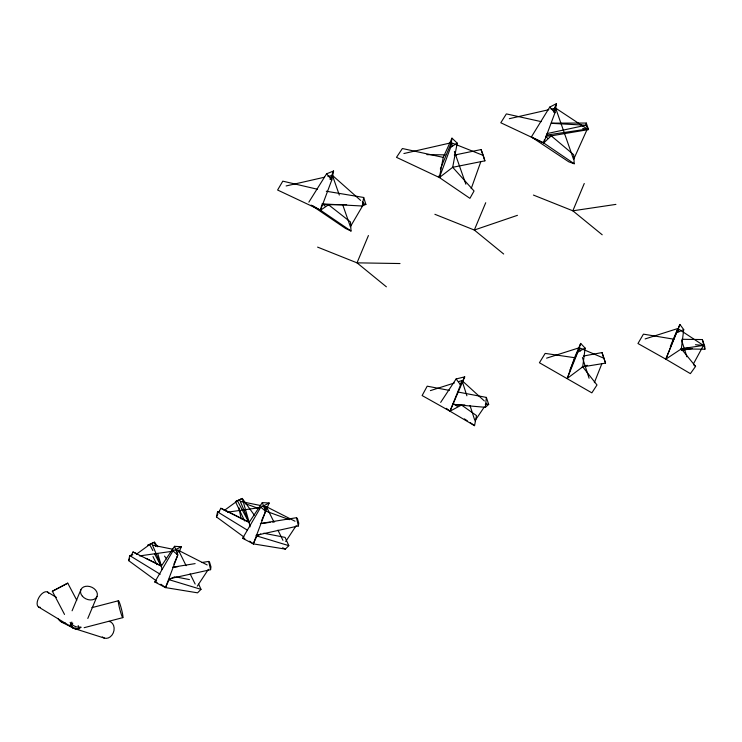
<?xml version="1.0" encoding="UTF-8"?>
<svg xmlns="http://www.w3.org/2000/svg" width="742" height="742" viewBox="0 0 742 742"><rect width="100%" height="100%" fill="white"/><g stroke="black" fill="none" stroke-linecap="round" stroke-linejoin="round"><path stroke-width="1.11" d="M452.518 404.427L485.379 407.321L486.353 397.406L458.213 392.073L449.977 411.198L474.546 425.667L476.503 415.585L461.496 405.039L452.462 404.325M681.815 339.289L702.349 339.558L704.714 346.236L704.9 349.232L681.341 348.87L683.716 329.559L679.904 324.477L665.815 359.165L690.385 373.634L695.579 366.381L681.341 348.87L665.815 359.165L637.962 343.518L643.425 334.141L673.819 339.187L679.904 324.477M585.123 348.109L582.72 366.845L596.995 384.977L591.847 392.852L539.425 362.745L545.166 353.405L574.558 357.69L580.68 343.416L585.123 348.109L577.842 352.07L567.278 378.392L582.72 366.845L605.546 363.135L602.022 352.571L583.351 356.058M169.306 578.797L210.589 569.68L210.96 566.869L209.559 562.158L208.669 561.425L201.898 562.519M255.999 535.334L298.395 525.957L298.766 523.156L297.366 518.435L296.475 517.712L260.386 523.527M454.373 155.087L481.094 149.569L483.376 155.727L484.888 160.847L452.694 167.302L474.045 190.991L469.918 198.337L439.394 177.542L450.682 147.296L451.971 138.16L457.193 143.104L452.694 167.302L439.394 177.542L396.497 157.341L402.377 148.521L443.243 157.397L451.971 138.16M574.225 163.759L543.701 142.956L554.988 112.71L556.472 103.63L549.739 107.108L531.374 136.955L568.789 161.83L574.225 163.759L573.668 154.716L551.232 135.851L545.713 136.157M322.047 203.865L362.272 206.007L363.691 197.474L326.295 191.241M551.362 123.135L586.282 123.051L585.865 125.24L588.517 129.581L551.232 135.851L543.701 142.956L500.804 122.764L506.369 113.897L541.233 121.642M439.394 177.542L443.243 157.397M322.9 204.31L328.539 204.764L350.484 221.979L351.022 231.022L320.498 210.218L331.785 179.972L333.575 170.985L326.582 173.823L308.858 202.149M544.415 139.654L543.701 142.956L531.374 136.955M156.293 580.847L128.644 560.627L129.739 555.582L132.846 554.812M244.099 537.134L216.451 516.914L217.545 511.859L219.623 511.349M321.796 204.894L320.498 210.218L277.601 190.026L282.804 181.159L317.353 189.229M577.842 352.07L580.68 343.416M567.278 378.392L574.558 357.69M471.198 188.654L480.77 161.793M181.363 546.733L172.951 550.889L154.809 582.006L165.512 587.59L177.83 554.951L174.5 546.307L181.363 546.733L179.174 551.862M269.179 503.02L260.767 507.176L242.615 538.293L253.319 543.877L265.636 511.238L262.306 502.594L269.179 503.02L261.703 520.448M594.342 382.687L601.901 363.589M665.815 359.165L673.819 339.187M440.665 402.396L456.126 378.958L464.724 376.853L460.55 384.885L449.977 411.198L422.124 395.551L427.197 386.183L449.346 390.394M72.085 610.787L80.869 589.779M87.797 618.457L97.016 596.392M330.682 179.61L332.435 175.409L360.621 200.396M176.819 554.608L178.581 550.406L207.213 564.959M368.431 235.529L357.013 262.844L386.378 286.82M264.634 510.895L266.387 506.693L295.019 521.236M440.358 168.99L451.34 142.733L482.003 154.92M485.722 202.724L474.314 230.039L503.67 254.014M553.884 112.348L555.647 108.146L587.302 129.043L573.594 159.437L555.647 108.146L551.12 109.176M460.216 384.773L461.978 380.553L484.359 400.958M584.26 183.497L572.843 210.811L602.207 234.787M570.032 369.859L579.27 347.748L602.968 357.848M670.332 346.421L677.808 328.52L703.462 345.429L693.538 363.691M330.032 179.434L333.575 170.985M458.213 392.073L464.724 376.853M173.897 564.17L177.412 555.962M553.346 110.818L556.472 103.63M160.903 584.223L165.512 587.59L169.074 579.697L174.815 576.719M249.627 541.178L253.319 543.877L256.88 535.984L260.711 533.999M128.644 560.627L129.618 558.707M131.074 555.832L133.013 551.992L136.982 553.792M216.451 516.914L217.907 514.03M218.881 512.119L220.828 508.279L224.789 510.069L249.173 522.349L250.045 526.876M64.526 614.432L52.357 591.244L67.754 583.156L76.769 600.241M197.27 586.18L208.419 569.327M285.698 541.53L296.225 525.605M174.5 546.307L161.366 566.063L162.016 569.457M262.306 502.594L249.173 522.349L220.828 508.279M474.945 420.807L484.341 406.922M485.593 405.076L486.845 403.221M198.68 584.204L200.999 589.361L197.558 592.83L165.512 587.59M253.319 543.877L285.364 549.117L288.805 545.648L285.095 537.394L263.744 533.229M485.379 407.321L488.7 404.399L486.353 397.406M156.581 580.532L154.809 582.006L157.063 582.498M136.333 554.283L149.68 544.554L152.861 550.583M224.14 510.57L237.486 500.841L249.145 522.952M450.682 147.296L457.193 143.104M155.718 546.52L154.466 542.179L147.639 545.342L154.466 542.179L157.823 546.826M244.665 520.94L235.446 501.629L242.272 498.466L254.348 515.18M235.446 501.629L242.272 498.466L249.173 522.349L239.675 499.969M72.809 623.234L70.249 624.374M676.379 332.843L683.716 329.559M362.272 206.007L365.899 204.384L363.691 197.474M581.821 367.244L587.2 365.277M517.452 215.328L474.314 230.039L434.886 214.299M430.388 390.617L454.354 382.983M458.704 381.601L461.978 380.553L466.885 395.783M546.594 358.154L579.27 347.748L580.327 351.012M645.132 338.927L677.808 328.52L678.856 331.785M91.925 607.642L118.451 600.742M84.143 627.695L122.829 617.641A8.728 0.816 75.4 0 0 120.25 604.851A8.728 0.816 75.4 0 0 118.841 605.082A8.728 0.816 75.4 0 0 122.829 617.641M509.327 118.692L548.867 109.686M403.889 153.538L451.34 142.733L452.481 146.007M286.124 185.954L324.532 177.208M327.918 176.438L332.435 175.409L339.317 195.053M546.937 133.606L585.865 125.24L551.427 123.33M681.388 350.456L692.49 348.443M172.58 567.24L195.137 563.605M546.502 135.127L587.302 129.043L582.72 128.524M615.916 204.393L572.843 210.811L533.424 195.072M680.952 348.786L703.462 345.429L695.477 344.724M262.186 523.462L270.125 522.322M272.397 521.997L274.67 521.682M173.248 567.333L177.783 566.684M227.451 512.193L259.514 507.667M264.096 507.018L266.387 506.693L273.919 521.988M139.644 555.906L171.708 551.38M176.29 550.731L178.581 550.406L186.112 565.701M681.341 348.87L688.019 348.119M464.891 404.965L461.496 405.039L449.977 411.198L446.369 408.341M485.296 404.473L488.7 404.399M346.653 204.579L328.539 204.764L320.498 210.218L312.957 205.859M362.504 204.421L365.899 204.384M426.873 154.642L445.219 154.865M454.401 154.985L456.692 155.013M400.021 263.54L357.013 262.844L317.595 247.114M52.339 591.309L67.754 583.156M175.937 576.942L189.423 579.576M240.825 501.518L260.832 505.571M263.048 506.016L266.387 506.693M153.019 545.231L173.025 549.284M176.355 549.961L178.581 550.406M242.615 538.293L244.869 538.785M256.88 535.984L288.805 545.648M169.074 579.697L200.999 589.361M74.979 628.743L104.464 638.139M245.064 503.586L259.134 508.678M265.627 511.034L289.426 519.66M351.022 231.022L345.624 228.499L311.121 205.08M282.609 547.763L285.364 549.117M133.013 551.992L161.366 566.063L157.916 554.126M146.128 558.392L161.366 566.063L151.869 543.691M61.716 622.148L73.718 628.251M438.383 176.179L440.377 177.329M47.534 592.023L56.383 597.384M38.732 607.086L73.124 627.936M217.545 511.859L247.049 529.955M129.739 555.582L160.226 574.271M464.353 418.878L467.265 420.742M470.178 422.606L474.546 425.667M224.789 510.069L226.616 511.433M693.789 364.999L695.579 366.381M546.01 136.918L547.791 138.364M322.807 204.18L325.478 206.359M454.512 404.121L457.183 406.301M260.767 507.176L265.636 511.238M172.951 550.889L177.83 554.951M362.328 201.907L364.034 203.419L350.382 226.7L342.748 204.875M549.739 107.108L554.988 112.71M326.582 173.823L331.785 179.972M456.126 378.958L460.55 384.885M164.529 556.11L166.542 558.893M154.447 553.597L160.81 565.664M277.935 530.15L282.952 540.343M190.128 573.863L195.146 584.056M152.973 556.528L156.859 564.662M454.392 151.461L465.846 184.201M586.282 123.051L588.517 129.581M481.094 149.569L484.888 160.847M602.022 352.571L605.546 363.135M681.666 340.485L686.916 356.8M582.424 357.533L589.083 378.207M470.038 405.577L474.592 419.712M702.349 339.558L704.9 349.232M296.475 517.712L298.395 525.957M208.669 561.425L210.589 569.68M238.859 507.611L241.15 518.881M80.98 627.12A8.728 6.502 22.7 0 1 70.1 622.325M79.579 628.78A8.728 0.816 75.4 0 1 78.188 625.571M80.887 627.37A8.728 6.947 -72.3 0 1 72.818 627.528M72.447 627.166A8.728 6.947 -72.3 0 1 72.104 626.777M109.083 621.332A8.728 6.947 -72.3 0 1 113.248 632.945A8.728 6.947 -72.3 0 1 102.303 636.924M78.402 628.984A8.728 8.394 -63 0 1 70.917 626.016M70.564 625.534A8.728 8.394 -63 0 1 70.24 625.024M65.203 622.955A8.728 8.394 -63 0 1 64.6 622.928M63.413 622.742A8.728 8.394 -63 0 1 57.95 618.392M75.647 628.066A8.728 4.675 -58.8 0 1 71.798 622.074M40.448 607.383A8.728 4.675 -58.8 0 1 39.001 597.356A8.728 4.675 -58.8 0 1 48.703 593.266M82.399 596.225A8.728 6.502 22.7 0 0 96.822 596.818A8.728 6.502 22.7 0 0 87.602 586.217A8.728 6.502 22.7 0 0 82.399 596.225"/></g></svg>
